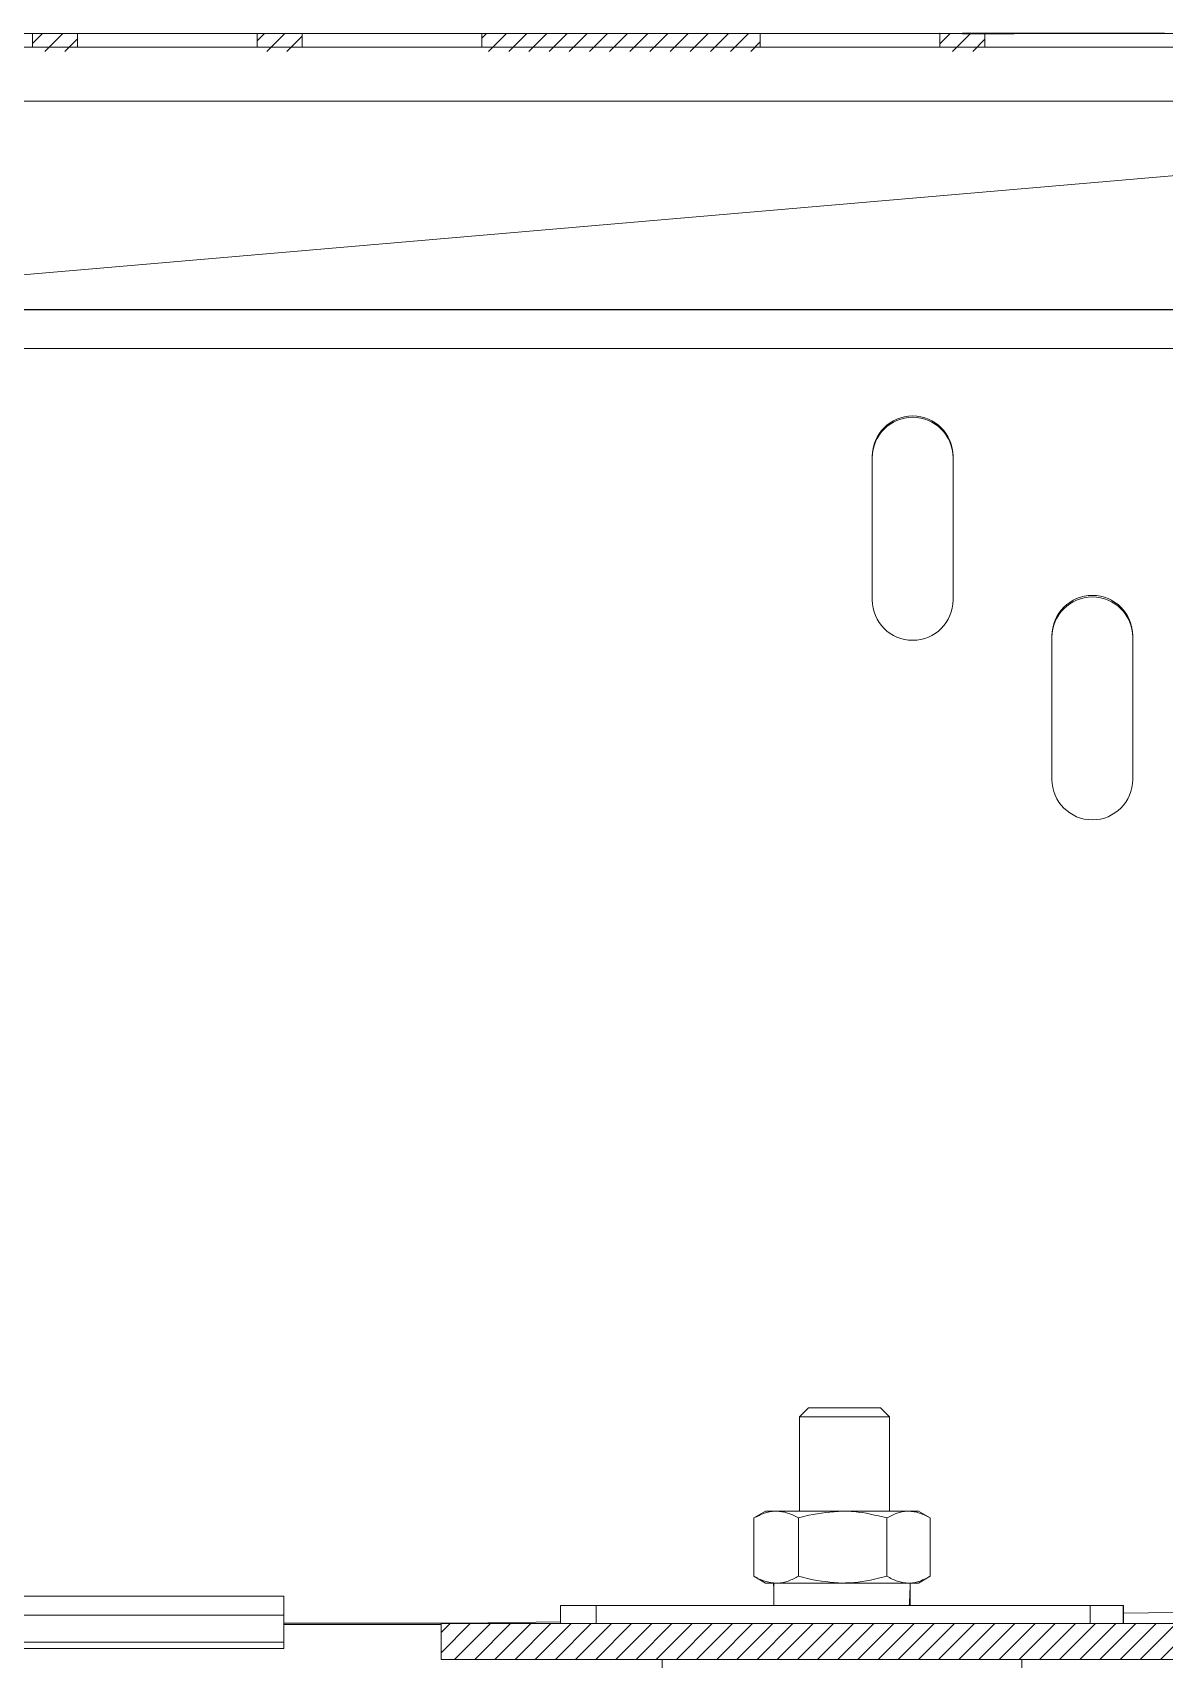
# Model space of a CAD drawing. Header units: millimetres. Extents: x -16985 to -606, y 2122 to 9380.
# Drawn here: x -1674.8 to -1548.8, y 7478.2 to 7659.2 of the extents above; entities that cross this region are included whole.
import ezdxf

# ---------------------------------------------------------------- set-up
doc = ezdxf.new("R2010")
doc.units = ezdxf.units.MM
doc.linetypes.add('K5LT32768', pattern=[0])
doc.linetypes.add('K5LT_THIN', pattern=[0])
pattern_1 = [(45, (0, 0), (-1.122532, 1.122532), [])]

msp = doc.modelspace()

# ---------------------------------------------------------------- hatches: boundary and pattern name
h = msp.add_hatch()
h.set_pattern_fill('ANSI31_ISO', style=0, pattern_type=0)
h.set_pattern_definition(pattern_1)
h.paths.add_polyline_path([(-1674.76, 7657.09), (-1669.76, 7657.09), (-1669.76, 7659.09), (-1674.76, 7659.09)])
h = msp.add_hatch()
h.set_pattern_fill('ANSI31_ISO', style=0, pattern_type=0)
h.set_pattern_definition(pattern_1)
h.paths.add_polyline_path([(-1649.76, 7657.1), (-1644.76, 7657.1), (-1644.76, 7659.1), (-1649.76, 7659.1)])
h = msp.add_hatch()
h.set_pattern_fill('ANSI31_ISO', style=0, pattern_type=0)
h.set_pattern_definition(pattern_1)
h.paths.add_polyline_path([(-1624.76, 7657.1), (-1593.76, 7657.1), (-1593.76, 7659.1), (-1624.76, 7659.1)])
h = msp.add_hatch()
h.set_pattern_fill('ANSI31_ISO', style=0, pattern_type=0)
h.set_pattern_definition(pattern_1)
h.paths.add_polyline_path([(-1573.76, 7657.1), (-1568.76, 7657.1), (-1568.76, 7659.1), (-1573.76, 7659.1)])
h = msp.add_hatch()
h.set_pattern_fill('ANSI31_ISO', style=0, pattern_type=0)
h.set_pattern_definition(pattern_1)
h.paths.add_polyline_path([(-1505.29, 7613.06), (-1505.29, 7617.19), (-1504.91, 7617.97), (-1504.29, 7618.19), (-1448.79, 7618.19), (-1445.56, 7618.98), (-1443.06, 7621.16), (-1441.85, 7624.26), (-1441.82, 7624.58), (-1440.71, 7637.27), (-1440.26, 7638.02), (-1439.71, 7638.19), (-1428.87, 7638.19), (-1428.09, 7637.81), (-1427.88, 7637.27), (-1426.05, 7616.34), (-1422.06, 7616.69), (-1423.89, 7637.62), (-1424.91, 7640.23), (-1427.17, 7641.89), (-1428.87, 7642.19), (-1439.71, 7642.19), (-1442.4, 7641.4), (-1444.24, 7639.3), (-1444.69, 7637.62), (-1445.8, 7624.93), (-1446.75, 7622.99), (-1448.75, 7622.19), (-1448.79, 7622.19), (-1504.29, 7622.19), (-1506.98, 7621.4), (-1508.83, 7619.3), (-1509.29, 7617.19), (-1509.29, 7613.06), (-1509.44, 7611.33), (-1531.78, 7484.67), (-1532.89, 7482.82), (-1534.73, 7482.19), (-1629.29, 7482.19), (-1629.29, 7478.19), (-1534.73, 7478.19), (-1531.5, 7478.98), (-1529, 7481.16), (-1527.84, 7483.97), (-1505.51, 7610.63)])

# ---------------------------------------------------------------- linework, layer by layer
at = {"color": 7, "linetype": 'K5LT_THIN', "lineweight": 18}
for p, q in [((-1698.76, 7659.09), (-1519.76, 7659.11)), ((-1674.76, 7659.09), (-1674.76, 7657.57)), ((-1669.76, 7659.09), (-1674.76, 7659.09)), ((-1649.76, 7659.1), (-1669.76, 7659.09)), ((-1669.76, 7659.09), (-1649.76, 7659.1)), ((-1649.76, 7659.1), (-1669.76, 7659.09)), ((-1669.76, 7659.09), (-1649.76, 7659.1)), ((-1649.76, 7659.1), (-1669.76, 7659.09)), ((-1669.76, 7659.09), (-1649.76, 7659.1)), ((-1649.76, 7659.1), (-1669.76, 7659.09)), ((-1669.76, 7659.09), (-1649.76, 7659.1)), ((-1649.76, 7659.1), (-1669.76, 7659.09)), ((-1669.76, 7659.09), (-1649.76, 7659.1)), ((-1649.76, 7659.1), (-1669.76, 7659.09)), ((-1669.76, 7659.09), (-1649.76, 7659.1)), ((-1649.76, 7659.1), (-1669.76, 7659.09)), ((-1669.76, 7659.09), (-1649.76, 7659.1)), ((-1649.76, 7659.1), (-1669.76, 7659.09)), ((-1669.76, 7659.09), (-1649.76, 7659.1)), ((-1649.76, 7659.1), (-1669.76, 7659.09)), ((-1669.76, 7659.09), (-1649.76, 7659.1)), ((-1649.76, 7659.1), (-1669.76, 7659.09)), ((-1669.76, 7659.09), (-1649.76, 7659.1)), ((-1649.76, 7659.1), (-1669.76, 7659.09)), ((-1669.76, 7659.09), (-1649.76, 7659.1)), ((-1649.76, 7659.1), (-1669.76, 7659.09)), ((-1669.76, 7659.09), (-1649.76, 7659.1)), ((-1649.76, 7659.1), (-1669.76, 7659.09)), ((-1669.76, 7659.1), (-1649.76, 7659.1)), ((-1649.76, 7659.1), (-1669.76, 7659.1)), ((-1669.76, 7659.1), (-1669.76, 7659.1)), ((-1669.76, 7659.1), (-1649.76, 7659.1)), ((-1649.76, 7659.1), (-1669.76, 7659.1)), ((-1669.76, 7659.1), (-1669.76, 7659.1)), ((-1669.76, 7659.1), (-1649.76, 7659.1)), ((-1649.76, 7659.1), (-1669.76, 7659.1)), ((-1669.76, 7659.1), (-1669.76, 7659.1)), ((-1669.76, 7659.1), (-1649.76, 7659.1)), ((-1649.76, 7659.1), (-1669.76, 7659.1)), ((-1669.76, 7659.1), (-1669.76, 7659.1)), ((-1669.76, 7659.1), (-1649.76, 7659.1)), ((-1649.76, 7659.1), (-1669.76, 7659.1)), ((-1669.76, 7659.1), (-1669.76, 7659.1)), ((-1669.76, 7659.1), (-1649.76, 7659.1)), ((-1649.76, 7659.1), (-1669.76, 7659.1)), ((-1669.76, 7659.1), (-1669.76, 7659.1)), ((-1669.76, 7659.1), (-1649.76, 7659.1)), ((-1649.76, 7659.1), (-1669.76, 7659.1)), ((-1669.76, 7659.1), (-1669.76, 7659.1)), ((-1669.76, 7659.1), (-1649.76, 7659.1)), ((-1649.76, 7659.1), (-1669.76, 7659.1)), ((-1669.76, 7659.1), (-1669.76, 7659.1)), ((-1669.76, 7659.1), (-1649.76, 7659.1)), ((-1649.76, 7659.1), (-1669.76, 7659.1)), ((-1669.76, 7659.1), (-1669.76, 7659.1)), ((-1669.76, 7659.1), (-1649.76, 7659.1)), ((-1649.76, 7659.1), (-1669.76, 7659.1)), ((-1669.76, 7659.1), (-1669.76, 7659.1)), ((-1669.76, 7659.1), (-1649.76, 7659.1)), ((-1649.76, 7659.1), (-1669.76, 7659.1)), ((-1669.76, 7659.1), (-1669.76, 7659.1)), ((-1669.76, 7659.1), (-1649.76, 7659.1)), ((-1649.76, 7659.1), (-1669.76, 7659.1)), ((-1669.76, 7659.1), (-1669.76, 7659.1)), ((-1669.76, 7659.1), (-1649.76, 7659.1)), ((-1649.76, 7659.1), (-1669.76, 7659.1)), ((-1669.76, 7659.1), (-1669.76, 7659.1)), ((-1669.76, 7659.1), (-1649.76, 7659.1)), ((-1649.76, 7659.1), (-1669.76, 7659.1)), ((-1669.76, 7659.1), (-1669.76, 7659.1)), ((-1669.76, 7659.1), (-1649.76, 7659.1)), ((-1649.76, 7659.1), (-1669.76, 7659.1)), ((-1669.76, 7659.1), (-1669.76, 7659.1)), ((-1669.76, 7659.1), (-1649.76, 7659.1)), ((-1649.76, 7659.1), (-1669.76, 7659.1)), ((-1669.76, 7659.1), (-1669.76, 7659.1)), ((-1669.76, 7659.1), (-1649.76, 7659.1)), ((-1649.76, 7659.1), (-1669.76, 7659.1)), ((-1669.76, 7659.1), (-1669.76, 7659.1)), ((-1669.76, 7659.1), (-1649.76, 7659.1)), ((-1649.76, 7659.1), (-1669.76, 7659.1)), ((-1669.76, 7659.1), (-1669.76, 7659.1)), ((-1669.76, 7659.1), (-1649.76, 7659.1)), ((-1649.76, 7659.1), (-1669.76, 7659.1)), ((-1669.76, 7659.1), (-1669.76, 7659.1)), ((-1669.76, 7657.57), (-1669.76, 7659.09)), ((-1669.76, 7659.09), (-1669.76, 7659.09)), ((-1669.76, 7659.09), (-1669.76, 7659.09)), ((-1669.76, 7659.09), (-1669.76, 7659.09)), ((-1669.76, 7659.09), (-1669.76, 7659.09)), ((-1669.76, 7659.09), (-1669.76, 7659.09)), ((-1669.76, 7659.09), (-1669.76, 7659.09)), ((-1669.76, 7659.09), (-1669.76, 7659.09)), ((-1669.76, 7659.09), (-1669.76, 7659.09)), ((-1669.76, 7659.09), (-1669.76, 7659.09)), ((-1669.76, 7659.09), (-1669.76, 7659.09)), ((-1669.76, 7659.09), (-1669.76, 7659.09)), ((-1669.76, 7659.09), (-1669.76, 7659.09)), ((-1649.76, 7659.1), (-1649.76, 7657.57)), ((-1644.76, 7659.1), (-1649.76, 7659.1)), ((-1649.76, 7659.1), (-1649.76, 7659.1)), ((-1649.76, 7659.1), (-1649.76, 7659.1)), ((-1649.76, 7659.1), (-1649.76, 7659.1)), ((-1649.76, 7659.1), (-1649.76, 7659.1)), ((-1649.76, 7659.1), (-1649.76, 7659.1)), ((-1649.76, 7659.1), (-1649.76, 7659.1)), ((-1649.76, 7659.1), (-1649.76, 7659.1)), ((-1649.76, 7659.1), (-1649.76, 7659.1)), ((-1649.76, 7659.1), (-1649.76, 7659.1)), ((-1649.76, 7659.1), (-1649.76, 7659.1)), ((-1649.76, 7659.1), (-1649.76, 7659.1)), ((-1649.76, 7659.1), (-1649.76, 7659.1)), ((-1649.76, 7659.1), (-1649.76, 7659.1)), ((-1649.76, 7659.1), (-1649.76, 7659.1)), ((-1649.76, 7659.1), (-1649.76, 7659.1)), ((-1649.76, 7659.1), (-1649.76, 7659.1)), ((-1649.76, 7659.1), (-1649.76, 7659.1)), ((-1649.76, 7659.1), (-1649.76, 7659.1)), ((-1649.76, 7659.1), (-1649.76, 7659.1)), ((-1649.76, 7659.1), (-1649.76, 7659.1)), ((-1649.76, 7659.1), (-1649.76, 7659.1)), ((-1649.76, 7659.1), (-1649.76, 7659.1)), ((-1649.76, 7659.1), (-1649.76, 7659.1)), ((-1649.76, 7659.1), (-1649.76, 7659.1)), ((-1649.76, 7659.1), (-1649.76, 7659.1)), ((-1649.76, 7659.1), (-1649.76, 7659.1)), ((-1649.76, 7659.1), (-1649.76, 7659.1)), ((-1649.76, 7659.1), (-1649.76, 7659.1)), ((-1649.76, 7659.1), (-1649.76, 7659.1)), ((-1649.76, 7659.1), (-1649.76, 7659.1)), ((-1649.76, 7659.1), (-1649.76, 7659.1)), ((-1644.76, 7657.57), (-1644.76, 7659.1)), ((-1624.76, 7659.1), (-1644.76, 7659.1)), ((-1644.76, 7659.1), (-1624.76, 7659.1)), ((-1624.76, 7659.1), (-1644.76, 7659.1)), ((-1644.76, 7659.1), (-1644.76, 7659.1)), ((-1644.76, 7659.1), (-1624.76, 7659.1)), ((-1624.76, 7659.1), (-1644.76, 7659.1)), ((-1644.76, 7659.1), (-1644.76, 7659.1)), ((-1644.76, 7659.1), (-1624.76, 7659.1)), ((-1624.76, 7659.1), (-1644.76, 7659.1)), ((-1644.76, 7659.1), (-1644.76, 7659.1)), ((-1644.76, 7659.1), (-1624.76, 7659.1)), ((-1624.76, 7659.1), (-1644.76, 7659.1)), ((-1644.76, 7659.1), (-1644.76, 7659.1)), ((-1644.76, 7659.1), (-1624.76, 7659.1)), ((-1624.76, 7659.1), (-1644.76, 7659.1)), ((-1644.76, 7659.1), (-1644.76, 7659.1)), ((-1644.76, 7659.1), (-1624.76, 7659.1)), ((-1624.76, 7659.1), (-1644.76, 7659.1)), ((-1644.76, 7659.1), (-1644.76, 7659.1)), ((-1644.76, 7659.1), (-1624.76, 7659.1)), ((-1624.76, 7659.1), (-1644.76, 7659.1)), ((-1644.76, 7659.1), (-1644.76, 7659.1)), ((-1644.76, 7659.1), (-1624.76, 7659.1)), ((-1624.76, 7659.1), (-1644.76, 7659.1)), ((-1644.76, 7659.1), (-1644.76, 7659.1)), ((-1644.76, 7659.1), (-1624.76, 7659.1)), ((-1624.76, 7659.1), (-1644.76, 7659.1)), ((-1644.76, 7659.1), (-1644.76, 7659.1)), ((-1644.76, 7659.1), (-1624.76, 7659.1)), ((-1624.76, 7659.1), (-1644.76, 7659.1)), ((-1644.76, 7659.1), (-1644.76, 7659.1)), ((-1644.76, 7659.1), (-1624.76, 7659.1)), ((-1624.76, 7659.1), (-1644.76, 7659.1)), ((-1644.76, 7659.1), (-1644.76, 7659.1)), ((-1644.76, 7659.1), (-1624.76, 7659.1)), ((-1624.76, 7659.1), (-1644.76, 7659.1)), ((-1644.76, 7659.1), (-1644.76, 7659.1)), ((-1644.76, 7659.1), (-1624.76, 7659.1)), ((-1624.76, 7659.1), (-1644.76, 7659.1)), ((-1644.76, 7659.1), (-1644.76, 7659.1)), ((-1644.76, 7659.1), (-1624.76, 7659.1)), ((-1624.76, 7659.1), (-1644.76, 7659.1)), ((-1644.76, 7659.1), (-1644.76, 7659.1)), ((-1644.76, 7659.1), (-1624.76, 7659.1)), ((-1624.76, 7659.1), (-1644.76, 7659.1)), ((-1644.76, 7659.1), (-1644.76, 7659.1)), ((-1644.76, 7659.1), (-1624.76, 7659.1)), ((-1624.76, 7659.1), (-1644.76, 7659.1)), ((-1644.76, 7659.1), (-1644.76, 7659.1)), ((-1644.76, 7659.1), (-1624.76, 7659.1)), ((-1624.76, 7659.1), (-1644.76, 7659.1)), ((-1644.76, 7659.1), (-1644.76, 7659.1)), ((-1644.76, 7659.1), (-1624.76, 7659.1)), ((-1624.76, 7659.1), (-1644.76, 7659.1)), ((-1644.76, 7659.1), (-1644.76, 7659.1)), ((-1644.76, 7659.1), (-1624.76, 7659.1)), ((-1624.76, 7659.1), (-1644.76, 7659.1)), ((-1644.76, 7659.1), (-1644.76, 7659.1)), ((-1644.76, 7659.1), (-1624.76, 7659.1)), ((-1624.76, 7659.1), (-1644.76, 7659.1)), ((-1644.76, 7659.1), (-1644.76, 7659.1)), ((-1644.76, 7659.1), (-1624.76, 7659.1)), ((-1624.76, 7659.1), (-1644.76, 7659.1)), ((-1644.76, 7659.1), (-1644.76, 7659.1)), ((-1644.76, 7659.1), (-1624.76, 7659.1)), ((-1624.76, 7659.1), (-1644.76, 7659.1)), ((-1644.76, 7659.1), (-1644.76, 7659.1)), ((-1644.76, 7659.1), (-1624.76, 7659.1)), ((-1624.76, 7659.1), (-1644.76, 7659.1)), ((-1644.76, 7659.1), (-1644.76, 7659.1)), ((-1644.76, 7659.1), (-1624.76, 7659.1)), ((-1624.76, 7659.1), (-1644.76, 7659.1)), ((-1644.76, 7659.1), (-1644.76, 7659.1)), ((-1644.76, 7659.1), (-1624.76, 7659.1)), ((-1624.76, 7659.1), (-1644.76, 7659.1)), ((-1644.76, 7659.1), (-1644.76, 7659.1)), ((-1644.76, 7659.1), (-1624.76, 7659.1)), ((-1624.76, 7659.1), (-1644.76, 7659.1)), ((-1644.76, 7659.1), (-1644.76, 7659.1)), ((-1644.76, 7659.1), (-1624.76, 7659.1)), ((-1624.76, 7659.1), (-1644.76, 7659.1)), ((-1644.76, 7659.1), (-1644.76, 7659.1)), ((-1644.76, 7659.1), (-1624.76, 7659.1)), ((-1624.76, 7659.1), (-1644.76, 7659.1)), ((-1644.76, 7659.1), (-1644.76, 7659.1)), ((-1644.76, 7659.1), (-1624.76, 7659.1)), ((-1624.76, 7659.1), (-1644.76, 7659.1)), ((-1644.76, 7659.1), (-1644.76, 7659.1)), ((-1644.76, 7659.1), (-1624.76, 7659.1)), ((-1624.76, 7659.1), (-1644.76, 7659.1)), ((-1644.76, 7659.1), (-1644.76, 7659.1)), ((-1644.76, 7659.1), (-1624.76, 7659.1)), ((-1624.76, 7659.1), (-1644.76, 7659.1)), ((-1644.76, 7659.1), (-1644.76, 7659.1)), ((-1624.76, 7659.1), (-1624.76, 7657.57)), ((-1593.76, 7659.1), (-1624.76, 7659.1)), ((-1624.76, 7659.1), (-1624.76, 7659.1)), ((-1624.76, 7659.1), (-1624.76, 7659.1)), ((-1624.76, 7659.1), (-1624.76, 7659.1)), ((-1624.76, 7659.1), (-1624.76, 7659.1)), ((-1624.76, 7659.1), (-1624.76, 7659.1)), ((-1624.76, 7659.1), (-1624.76, 7659.1)), ((-1624.76, 7659.1), (-1624.76, 7659.1)), ((-1624.76, 7659.1), (-1624.76, 7659.1)), ((-1624.76, 7659.1), (-1624.76, 7659.1)), ((-1624.76, 7659.1), (-1624.76, 7659.1)), ((-1624.76, 7659.1), (-1624.76, 7659.1)), ((-1624.76, 7659.1), (-1624.76, 7659.1)), ((-1624.76, 7659.1), (-1624.76, 7659.1)), ((-1624.76, 7659.1), (-1624.76, 7659.1)), ((-1624.76, 7659.1), (-1624.76, 7659.1)), ((-1624.76, 7659.1), (-1624.76, 7659.1)), ((-1624.76, 7659.1), (-1624.76, 7659.1)), ((-1624.76, 7659.1), (-1624.76, 7659.1)), ((-1624.76, 7659.1), (-1624.76, 7659.1)), ((-1624.76, 7659.1), (-1624.76, 7659.1)), ((-1624.76, 7659.1), (-1624.76, 7659.1)), ((-1624.76, 7659.1), (-1624.76, 7659.1)), ((-1624.76, 7659.1), (-1624.76, 7659.1)), ((-1624.76, 7659.1), (-1624.76, 7659.1)), ((-1624.76, 7659.1), (-1624.76, 7659.1)), ((-1624.76, 7659.1), (-1624.76, 7659.1)), ((-1624.76, 7659.1), (-1624.76, 7659.1)), ((-1624.76, 7659.1), (-1624.76, 7659.1)), ((-1624.76, 7659.1), (-1624.76, 7659.1)), ((-1624.76, 7659.1), (-1624.76, 7659.1)), ((-1624.76, 7659.1), (-1624.76, 7659.1)), ((-1573.76, 7659.1), (-1593.76, 7659.1)), ((-1593.76, 7659.1), (-1573.76, 7659.1)), ((-1573.76, 7659.1), (-1593.76, 7659.1)), ((-1593.76, 7659.1), (-1573.76, 7659.1)), ((-1573.76, 7659.11), (-1593.76, 7659.1)), ((-1593.76, 7659.1), (-1573.76, 7659.11)), ((-1573.76, 7659.11), (-1593.76, 7659.1)), ((-1593.76, 7659.1), (-1573.76, 7659.11)), ((-1573.76, 7659.11), (-1593.76, 7659.1)), ((-1593.76, 7659.1), (-1573.76, 7659.11)), ((-1573.76, 7659.11), (-1593.76, 7659.1)), ((-1593.76, 7659.1), (-1573.76, 7659.11)), ((-1573.76, 7659.11), (-1593.76, 7659.1)), ((-1593.76, 7659.1), (-1573.76, 7659.11)), ((-1573.76, 7659.11), (-1593.76, 7659.1)), ((-1593.76, 7659.1), (-1573.76, 7659.11)), ((-1573.76, 7659.11), (-1593.76, 7659.1)), ((-1593.76, 7659.1), (-1573.76, 7659.11)), ((-1573.76, 7659.11), (-1593.76, 7659.1)), ((-1593.76, 7659.1), (-1573.76, 7659.11)), ((-1573.76, 7659.11), (-1593.76, 7659.1)), ((-1593.76, 7659.1), (-1573.76, 7659.11)), ((-1573.76, 7659.11), (-1593.76, 7659.1)), ((-1593.76, 7659.1), (-1573.76, 7659.11)), ((-1573.76, 7659.11), (-1593.76, 7659.1)), ((-1593.76, 7659.1), (-1573.76, 7659.11)), ((-1573.76, 7659.11), (-1593.76, 7659.1)), ((-1593.76, 7659.1), (-1573.76, 7659.11)), ((-1573.76, 7659.11), (-1593.76, 7659.1)), ((-1593.76, 7659.1), (-1573.76, 7659.11)), ((-1573.76, 7659.11), (-1593.76, 7659.1)), ((-1593.76, 7659.1), (-1593.76, 7659.1)), ((-1593.76, 7657.57), (-1593.76, 7659.1)), ((-1573.76, 7659.1), (-1593.76, 7659.1)), ((-1593.76, 7659.1), (-1573.76, 7659.1)), ((-1573.76, 7659.1), (-1593.76, 7659.1)), ((-1593.76, 7659.1), (-1593.76, 7659.1)), ((-1593.76, 7659.1), (-1573.76, 7659.1)), ((-1573.76, 7659.1), (-1593.76, 7659.1)), ((-1593.76, 7659.1), (-1593.76, 7659.1)), ((-1593.76, 7659.1), (-1573.76, 7659.1)), ((-1573.76, 7659.1), (-1593.76, 7659.1)), ((-1593.76, 7659.1), (-1593.76, 7659.1)), ((-1593.76, 7659.1), (-1573.76, 7659.1)), ((-1573.76, 7659.1), (-1593.76, 7659.1)), ((-1593.76, 7659.1), (-1593.76, 7659.1)), ((-1593.76, 7659.1), (-1573.76, 7659.1)), ((-1573.76, 7659.1), (-1593.76, 7659.1)), ((-1593.76, 7659.1), (-1593.76, 7659.1)), ((-1593.76, 7659.1), (-1573.76, 7659.1)), ((-1573.76, 7659.1), (-1593.76, 7659.1)), ((-1593.76, 7659.1), (-1593.76, 7659.1)), ((-1593.76, 7659.1), (-1573.76, 7659.1)), ((-1573.76, 7659.1), (-1593.76, 7659.1)), ((-1593.76, 7659.1), (-1593.76, 7659.1)), ((-1593.76, 7659.1), (-1573.76, 7659.1)), ((-1573.76, 7659.1), (-1593.76, 7659.1)), ((-1593.76, 7659.1), (-1593.76, 7659.1)), ((-1593.76, 7659.1), (-1573.76, 7659.1)), ((-1573.76, 7659.1), (-1593.76, 7659.1)), ((-1593.76, 7659.1), (-1593.76, 7659.1)), ((-1593.76, 7659.1), (-1573.76, 7659.1)), ((-1573.76, 7659.1), (-1593.76, 7659.1)), ((-1593.76, 7659.1), (-1593.76, 7659.1)), ((-1593.76, 7659.1), (-1573.76, 7659.1)), ((-1573.76, 7659.1), (-1593.76, 7659.1)), ((-1593.76, 7659.1), (-1593.76, 7659.1)), ((-1593.76, 7659.1), (-1573.76, 7659.1)), ((-1573.76, 7659.1), (-1593.76, 7659.1)), ((-1593.76, 7659.1), (-1593.76, 7659.1)), ((-1593.76, 7659.1), (-1573.76, 7659.1)), ((-1573.76, 7659.1), (-1593.76, 7659.1)), ((-1593.76, 7659.1), (-1593.76, 7659.1)), ((-1593.76, 7659.1), (-1573.76, 7659.1)), ((-1573.76, 7659.1), (-1593.76, 7659.1)), ((-1593.76, 7659.1), (-1593.76, 7659.1)), ((-1593.76, 7659.1), (-1573.76, 7659.1)), ((-1573.76, 7659.1), (-1593.76, 7659.1)), ((-1593.76, 7659.1), (-1593.76, 7659.1)), ((-1593.76, 7659.1), (-1573.76, 7659.1)), ((-1593.76, 7659.1), (-1593.76, 7659.1)), ((-1593.76, 7659.1), (-1593.76, 7659.1)), ((-1593.76, 7659.1), (-1593.76, 7659.1)), ((-1593.76, 7659.1), (-1593.76, 7659.1)), ((-1593.76, 7659.1), (-1593.76, 7659.1)), ((-1593.76, 7659.1), (-1593.76, 7659.1)), ((-1593.76, 7659.1), (-1593.76, 7659.1)), ((-1593.76, 7659.1), (-1593.76, 7659.1)), ((-1593.76, 7659.1), (-1593.76, 7659.1)), ((-1593.76, 7659.1), (-1593.76, 7659.1)), ((-1593.76, 7659.1), (-1593.76, 7659.1)), ((-1593.76, 7659.1), (-1593.76, 7659.1)), ((-1593.76, 7659.1), (-1593.76, 7659.1)), ((-1593.76, 7659.1), (-1593.76, 7659.1)), ((-1593.76, 7659.1), (-1593.76, 7659.1)), ((-1573.76, 7659.1), (-1573.76, 7659.1)), ((-1573.76, 7659.1), (-1573.76, 7659.1)), ((-1573.76, 7659.1), (-1573.76, 7659.11)), ((-1573.76, 7659.11), (-1573.76, 7659.11)), ((-1573.76, 7659.11), (-1573.76, 7659.11)), ((-1573.76, 7659.11), (-1573.76, 7659.11)), ((-1573.76, 7659.11), (-1573.76, 7659.11)), ((-1573.76, 7659.11), (-1573.76, 7659.11)), ((-1573.76, 7659.11), (-1573.76, 7659.11)), ((-1573.76, 7659.11), (-1573.76, 7659.11)), ((-1573.76, 7659.11), (-1573.76, 7659.11)), ((-1573.76, 7659.11), (-1573.76, 7659.11)), ((-1573.76, 7659.11), (-1573.76, 7659.11)), ((-1573.76, 7659.11), (-1573.76, 7659.11)), ((-1573.76, 7659.11), (-1573.76, 7659.11)), ((-1573.76, 7659.11), (-1573.76, 7659.11)), ((-1573.76, 7659.1), (-1573.76, 7657.57)), ((-1568.76, 7659.1), (-1573.76, 7659.1)), ((-1573.76, 7659.1), (-1573.76, 7659.1)), ((-1573.76, 7659.1), (-1573.76, 7659.1)), ((-1573.76, 7659.1), (-1573.76, 7659.1)), ((-1573.76, 7659.1), (-1573.76, 7659.1)), ((-1573.76, 7659.1), (-1573.76, 7659.1)), ((-1573.76, 7659.1), (-1573.76, 7659.1)), ((-1573.76, 7659.1), (-1573.76, 7659.1)), ((-1573.76, 7659.1), (-1573.76, 7659.1)), ((-1573.76, 7659.1), (-1573.76, 7659.1)), ((-1573.76, 7659.1), (-1573.76, 7659.1)), ((-1573.76, 7659.1), (-1573.76, 7659.1)), ((-1573.76, 7659.1), (-1573.76, 7659.1)), ((-1573.76, 7659.1), (-1573.76, 7659.1)), ((-1573.76, 7659.1), (-1573.76, 7659.1)), ((-1573.76, 7659.1), (-1573.76, 7659.1)), ((-1548.76, 7659.11), (-1568.76, 7659.1)), ((-1568.76, 7659.1), (-1548.76, 7659.11)), ((-1548.76, 7659.11), (-1568.76, 7659.1)), ((-1568.76, 7659.1), (-1548.76, 7659.11)), ((-1548.76, 7659.11), (-1568.76, 7659.1)), ((-1568.76, 7659.1), (-1548.76, 7659.11)), ((-1548.76, 7659.11), (-1568.76, 7659.1)), ((-1568.76, 7659.1), (-1548.76, 7659.11)), ((-1548.76, 7659.11), (-1568.76, 7659.1)), ((-1568.76, 7659.1), (-1548.76, 7659.11)), ((-1548.76, 7659.11), (-1568.76, 7659.1)), ((-1568.76, 7659.1), (-1548.76, 7659.11)), ((-1548.76, 7659.11), (-1568.76, 7659.1)), ((-1568.76, 7659.1), (-1548.76, 7659.11)), ((-1548.76, 7659.11), (-1568.76, 7659.1)), ((-1568.76, 7659.1), (-1548.76, 7659.11)), ((-1548.76, 7659.11), (-1568.76, 7659.1)), ((-1568.76, 7659.1), (-1548.76, 7659.11)), ((-1548.76, 7659.11), (-1568.76, 7659.1)), ((-1568.76, 7659.1), (-1548.76, 7659.11)), ((-1548.76, 7659.11), (-1568.76, 7659.1)), ((-1568.76, 7659.1), (-1548.76, 7659.11)), ((-1548.76, 7659.11), (-1568.76, 7659.1)), ((-1568.76, 7659.1), (-1548.76, 7659.11)), ((-1548.76, 7659.11), (-1568.76, 7659.1)), ((-1568.76, 7659.1), (-1548.76, 7659.11)), ((-1548.76, 7659.11), (-1568.76, 7659.1)), ((-1568.76, 7659.1), (-1568.76, 7659.1)), ((-1568.76, 7659.1), (-1548.76, 7659.11)), ((-1548.76, 7659.11), (-1568.76, 7659.11)), ((-1568.76, 7659.11), (-1568.76, 7659.1)), ((-1568.76, 7659.11), (-1548.76, 7659.11)), ((-1548.76, 7659.11), (-1568.76, 7659.11)), ((-1568.76, 7659.11), (-1568.76, 7659.11)), ((-1568.76, 7659.11), (-1548.76, 7659.11)), ((-1548.76, 7659.11), (-1568.76, 7659.11)), ((-1568.76, 7659.11), (-1568.76, 7659.11)), ((-1568.76, 7659.11), (-1548.76, 7659.11)), ((-1548.76, 7659.11), (-1568.76, 7659.11)), ((-1568.76, 7659.11), (-1568.76, 7659.11)), ((-1568.76, 7659.11), (-1548.76, 7659.11)), ((-1548.76, 7659.11), (-1568.76, 7659.11)), ((-1568.76, 7659.11), (-1568.76, 7659.11)), ((-1568.76, 7659.11), (-1548.76, 7659.11)), ((-1548.76, 7659.11), (-1568.76, 7659.11)), ((-1568.76, 7659.11), (-1568.76, 7659.11)), ((-1568.76, 7659.11), (-1548.76, 7659.11)), ((-1548.76, 7659.11), (-1568.76, 7659.11)), ((-1568.76, 7659.11), (-1568.76, 7659.11)), ((-1568.76, 7659.11), (-1548.76, 7659.11)), ((-1548.76, 7659.11), (-1568.76, 7659.11)), ((-1568.76, 7659.11), (-1568.76, 7659.11)), ((-1568.76, 7659.11), (-1548.76, 7659.11)), ((-1548.76, 7659.11), (-1568.76, 7659.11)), ((-1568.76, 7659.11), (-1568.76, 7659.11)), ((-1568.76, 7659.11), (-1548.76, 7659.11)), ((-1548.76, 7659.11), (-1568.76, 7659.11)), ((-1568.76, 7659.11), (-1568.76, 7659.11)), ((-1568.76, 7659.11), (-1548.76, 7659.11)), ((-1548.76, 7659.11), (-1568.76, 7659.11)), ((-1568.76, 7659.11), (-1568.76, 7659.11)), ((-1568.76, 7659.11), (-1548.76, 7659.11)), ((-1548.76, 7659.11), (-1568.76, 7659.11)), ((-1568.76, 7659.11), (-1568.76, 7659.11)), ((-1568.76, 7659.11), (-1548.76, 7659.11)), ((-1548.76, 7659.11), (-1568.76, 7659.11)), ((-1568.76, 7659.11), (-1568.76, 7659.11)), ((-1568.76, 7659.11), (-1548.76, 7659.11)), ((-1548.76, 7659.11), (-1568.76, 7659.11)), ((-1568.76, 7659.11), (-1568.76, 7659.11)), ((-1568.76, 7659.11), (-1548.76, 7659.11)), ((-1548.76, 7659.11), (-1568.76, 7659.11)), ((-1568.76, 7659.11), (-1568.76, 7659.11)), ((-1568.76, 7659.11), (-1548.76, 7659.11)), ((-1548.76, 7659.11), (-1568.76, 7659.11)), ((-1568.76, 7659.11), (-1568.76, 7659.11)), ((-1568.76, 7659.11), (-1548.76, 7659.11)), ((-1548.76, 7659.11), (-1568.76, 7659.11)), ((-1568.76, 7659.11), (-1568.76, 7659.11)), ((-1568.76, 7659.11), (-1548.76, 7659.11)), ((-1548.76, 7659.11), (-1568.76, 7659.11)), ((-1568.76, 7659.11), (-1568.76, 7659.11)), ((-1568.76, 7657.57), (-1568.76, 7659.1)), ((-1568.76, 7659.1), (-1568.76, 7659.1)), ((-1568.76, 7659.1), (-1568.76, 7659.1)), ((-1568.76, 7659.1), (-1568.76, 7659.1)), ((-1568.76, 7659.1), (-1568.76, 7659.1)), ((-1568.76, 7659.1), (-1568.76, 7659.1)), ((-1568.76, 7659.1), (-1568.76, 7659.1)), ((-1568.76, 7659.1), (-1568.76, 7659.1)), ((-1568.76, 7659.1), (-1568.76, 7659.1)), ((-1568.76, 7659.1), (-1568.76, 7659.1)), ((-1568.76, 7659.1), (-1568.76, 7659.1)), ((-1568.76, 7659.1), (-1568.76, 7659.1)), ((-1568.76, 7659.1), (-1568.76, 7659.1)), ((-1548.76, 7659.11), (-1548.76, 7659.11)), ((-1548.76, 7659.11), (-1548.76, 7659.11)), ((-1548.76, 7659.11), (-1548.76, 7659.11)), ((-1548.76, 7659.11), (-1548.76, 7659.11)), ((-1548.76, 7659.11), (-1548.76, 7659.11)), ((-1548.76, 7659.11), (-1548.76, 7659.11)), ((-1548.76, 7659.11), (-1548.76, 7659.11)), ((-1548.76, 7659.11), (-1548.76, 7659.11)), ((-1548.76, 7659.11), (-1548.76, 7659.11)), ((-1548.76, 7659.11), (-1548.76, 7659.11)), ((-1548.76, 7659.11), (-1548.76, 7659.11)), ((-1548.76, 7659.11), (-1548.76, 7659.11)), ((-1548.76, 7659.11), (-1548.76, 7659.11)), ((-1548.76, 7659.11), (-1548.76, 7659.11)), ((-1548.76, 7659.11), (-1548.76, 7659.11)), ((-1548.76, 7659.11), (-1548.76, 7659.11)), ((-1548.76, 7659.11), (-1548.76, 7659.11)), ((-1548.76, 7659.11), (-1548.76, 7659.11)), ((-1548.76, 7659.11), (-1548.76, 7659.11)), ((-1548.76, 7659.11), (-1548.76, 7659.11)), ((-1548.76, 7659.11), (-1548.76, 7659.11)), ((-1548.76, 7659.11), (-1548.76, 7659.11)), ((-1548.76, 7659.11), (-1548.76, 7659.11)), ((-1548.76, 7659.11), (-1548.76, 7659.11)), ((-1548.76, 7659.11), (-1548.76, 7659.11)), ((-1548.76, 7659.11), (-1548.76, 7659.11)), ((-1548.76, 7659.11), (-1548.76, 7659.11)), ((-1548.76, 7659.11), (-1548.76, 7659.11)), ((-1548.76, 7659.11), (-1548.76, 7659.11)), ((-1548.76, 7659.11), (-1548.76, 7659.11)), ((-1548.76, 7659.11), (-1548.76, 7659.11)), ((-1700.29, 7657.57), (-1526.29, 7657.57)), ((-1706.29, 7651.57), (-1526.29, 7651.57)), ((-1676.29, 7632.19), (-1526.29, 7645.11)), ((-1524.38, 7628.33), (-1679.43, 7628.33)), ((-1524.38, 7628.39), (-1679.38, 7628.39)), ((-1682.92, 7624.03), (-1446.07, 7624.03)), ((-1581.29, 7612.05), (-1581.29, 7596.07)), ((-1572.29, 7612.05), (-1572.29, 7596.07)), ((-1561.29, 7592.08), (-1561.29, 7576.1)), ((-1552.29, 7592.08), (-1552.29, 7576.1)), ((-1588.38, 7506.19), (-1589.38, 7505.19)), ((-1589.38, 7505.19), (-1589.38, 7494.69)), ((-1579.38, 7505.19), (-1589.38, 7505.19)), ((-1588.38, 7506.19), (-1580.38, 7506.19)), ((-1579.38, 7505.19), (-1580.38, 7506.19)), ((-1579.38, 7494.69), (-1579.38, 7505.19)), ((-1594.49, 7493.93), (-1594.49, 7487.45)), ((-1593.16, 7494.69), (-1594.47, 7493.93)), ((-1594.47, 7493.93), (-1594.47, 7487.45)), ((-1593.16, 7494.69), (-1593.18, 7494.69)), ((-1591.98, 7494.69), (-1593.16, 7494.69)), ((-1584.58, 7494.69), (-1591.98, 7494.69)), ((-1589.49, 7493.93), (-1589.49, 7487.45)), ((-1577.26, 7494.69), (-1584.58, 7494.69)), ((-1579.67, 7493.93), (-1579.67, 7487.45)), ((-1576.16, 7494.69), (-1577.26, 7494.69)), ((-1574.84, 7493.93), (-1576.16, 7494.69)), ((-1574.84, 7493.93), (-1574.84, 7487.45)), ((-1594.47, 7487.45), (-1593.16, 7486.69)), ((-1593.16, 7486.69), (-1593.18, 7486.69)), ((-1591.98, 7486.69), (-1593.16, 7486.69)), ((-1592.26, 7486.69), (-1592.26, 7484.19)), ((-1584.58, 7486.69), (-1591.98, 7486.69)), ((-1577.26, 7486.69), (-1584.58, 7486.69)), ((-1576.16, 7486.69), (-1577.26, 7486.69)), ((-1576.16, 7486.69), (-1574.84, 7487.45)), ((-2283.79, 7485.22), (-1646.79, 7485.22)), ((-1646.79, 7485.22), (-1646.79, 7483.15)), ((-1577.08, 7484.19), (-1577.08, 7486.16)), ((-1646.79, 7483.12), (-2283.79, 7483.12)), ((-1646.79, 7480.12), (-1646.79, 7483.12)), ((-1616, 7484.19), (-1616, 7482.19)), ((-1616, 7484.19), (-1615.98, 7484.19)), ((-1615.98, 7484.19), (-1615.98, 7482.19)), ((-1615.98, 7484.19), (-1612.02, 7484.19)), ((-1612.02, 7484.19), (-1612.02, 7482.19)), ((-1612.02, 7484.19), (-1557.02, 7484.19)), ((-1557.02, 7484.19), (-1557.02, 7482.19)), ((-1557.02, 7484.19), (-1553.33, 7484.19)), ((-1553.35, 7482.19), (-1553.35, 7484.19)), ((-1553.35, 7483.34), (-1532.17, 7483.66)), ((-1553.33, 7482.19), (-1553.33, 7484.19)), ((-1646.79, 7482.23), (-1626.79, 7482.23)), ((-1646.79, 7482.07), (-1629.29, 7482.07)), ((-1629.29, 7482.19), (-1629.29, 7478.19)), ((-1534.73, 7482.19), (-1629.29, 7482.19)), ((-1626.79, 7482.23), (-1616, 7482.39)), ((-1646.79, 7480.12), (-2283.79, 7480.12)), ((-1646.79, 7479.39), (-2283.79, 7479.39)), ((-1646.79, 7479.39), (-1646.79, 7480.12)), ((-1534.73, 7478.19), (-1629.29, 7478.19)), ((-1604.68, 7478.19), (-1604.68, 7473.19)), ((-1604.66, 7478.19), (-1604.66, 7473.19)), ((-1564.66, 7473.19), (-1564.66, 7478.19))]:
    msp.add_line(p, q, dxfattribs=at)
at = {"color": 8, "linetype": 'K5LT32768', "lineweight": 15, "true_color": 0x808080}
msp.add_line((-1626.79, 7482.23), (-1626.79, 7482.19), dxfattribs=at)
at = {"color": 7, "linetype": 'K5LT_THIN', "const_width": 0.18}
for points in [[(-1567.76, 7659.1), (-1566.63, 7659.1), (-1565.61, 7659.11), (-1564.83, 7659.11), (-1564.37, 7659.11), (-1564.28, 7659.11), (-1564.56, 7659.11), (-1565.19, 7659.11), (-1566.1, 7659.1), (-1567.19, 7659.1), (-1568.34, 7659.1), (-1569.43, 7659.1), (-1570.34, 7659.1), (-1570.97, 7659.1), (-1571.25, 7659.1), (-1571.16, 7659.1), (-1570.69, 7659.1), (-1569.91, 7659.1), (-1568.9, 7659.1)], [(-1567.76, 7659.11), (-1566.63, 7659.11), (-1565.61, 7659.11), (-1564.83, 7659.11), (-1564.37, 7659.11), (-1564.28, 7659.11), (-1564.56, 7659.11), (-1565.19, 7659.11), (-1566.1, 7659.11), (-1567.19, 7659.11), (-1568.34, 7659.11), (-1569.43, 7659.11), (-1570.34, 7659.11), (-1570.97, 7659.11), (-1571.25, 7659.11), (-1571.16, 7659.11), (-1570.69, 7659.11), (-1569.91, 7659.11), (-1568.9, 7659.11)]]:
    msp.add_lwpolyline(points, close=True, dxfattribs=at)
at = {"color": 7, "linetype": 'K5LT_THIN', "lineweight": 18}
for centre, start, end in [((-1576.79, 7612.04), 0.0599, 179.9401), ((-1576.79, 7611.89), 0.0599, 179.9401), ((-1576.79, 7596.08), 180.0599, 359.9401), ((-1556.79, 7592.07), 0.0599, 179.9401), ((-1556.79, 7591.91), 0.0599, 179.9401), ((-1556.79, 7576.1), 180.0599, 359.9401)]:
    msp.add_arc(centre, 4.5, start, end, dxfattribs=at)
for centre, major_axis, start_param, end_param in [((-1584.68, 7487.84), (0.08, 20.88), 1.627574, 1.652796), ((-1584.66, 7487.84), (-0.08, 20.88), -1.748179, -1.627574)]:
    msp.add_ellipse(centre, major_axis=major_axis, ratio=0.363949, start_param=start_param, end_param=end_param, dxfattribs=at)
for points, knots in [([(-1591.98, 7494.69), (-1592.04, 7494.69), (-1592.49, 7494.68), (-1593.33, 7494.51), (-1594.09, 7494.12), (-1594.47, 7493.93)], [0, 0, 0, 0, 0.070088, 0.530783, 1, 1, 1, 1]), ([(-1589.49, 7493.93), (-1589.89, 7494.14), (-1590.71, 7494.57), (-1591.55, 7494.65), (-1591.98, 7494.69)], [0, 0, 0, 0, 0.495458, 1, 1, 1, 1]), ([(-1584.58, 7494.69), (-1585.84, 7494.6), (-1587.51, 7494.48), (-1589.11, 7494.03), (-1589.49, 7493.93)], [0, 0, 0, 0, 0.762381, 1, 1, 1, 1]), ([(-1579.67, 7493.93), (-1580.88, 7494.23), (-1582.5, 7494.64), (-1584.16, 7494.68), (-1584.58, 7494.69)], [0, 0, 0, 0, 0.747171, 1, 1, 1, 1]), ([(-1577.26, 7494.69), (-1577.31, 7494.69), (-1577.75, 7494.68), (-1578.56, 7494.51), (-1579.3, 7494.12), (-1579.67, 7493.93)], [0, 0, 0, 0, 0.070088, 0.530783, 1, 1, 1, 1]), ([(-1574.84, 7493.93), (-1575.24, 7494.14), (-1576.03, 7494.57), (-1576.84, 7494.65), (-1577.26, 7494.69)], [0, 0, 0, 0, 0.495458, 1, 1, 1, 1]), ([(-1594.47, 7487.45), (-1594.07, 7487.23), (-1593.25, 7486.81), (-1592.41, 7486.73), (-1591.98, 7486.69)], [0, 0, 0, 0, 0.495458, 1, 1, 1, 1]), ([(-1591.98, 7486.69), (-1591.92, 7486.69), (-1591.47, 7486.69), (-1590.63, 7486.86), (-1589.87, 7487.25), (-1589.49, 7487.45)], [0, 0, 0, 0, 0.070088, 0.530783, 1, 1, 1, 1]), ([(-1589.49, 7487.45), (-1589.11, 7487.34), (-1587.51, 7486.89), (-1585.84, 7486.78), (-1584.58, 7486.69)], [0, 0, 0, 0, 0.237619, 1, 1, 1, 1]), ([(-1584.58, 7486.69), (-1584.16, 7486.7), (-1582.5, 7486.74), (-1580.88, 7487.14), (-1579.67, 7487.45)], [0, 0, 0, 0, 0.252829, 1, 1, 1, 1]), ([(-1579.67, 7487.45), (-1579.28, 7487.23), (-1578.49, 7486.81), (-1577.67, 7486.73), (-1577.26, 7486.69)], [0, 0, 0, 0, 0.495458, 1, 1, 1, 1]), ([(-1577.26, 7486.69), (-1577.2, 7486.69), (-1576.77, 7486.69), (-1575.95, 7486.86), (-1575.22, 7487.25), (-1574.84, 7487.45)], [0, 0, 0, 0, 0.070088, 0.530783, 1, 1, 1, 1])]:
    msp.add_open_spline(points, degree=3, knots=knots, dxfattribs=at)

doc.saveas('drawing.dxf')
